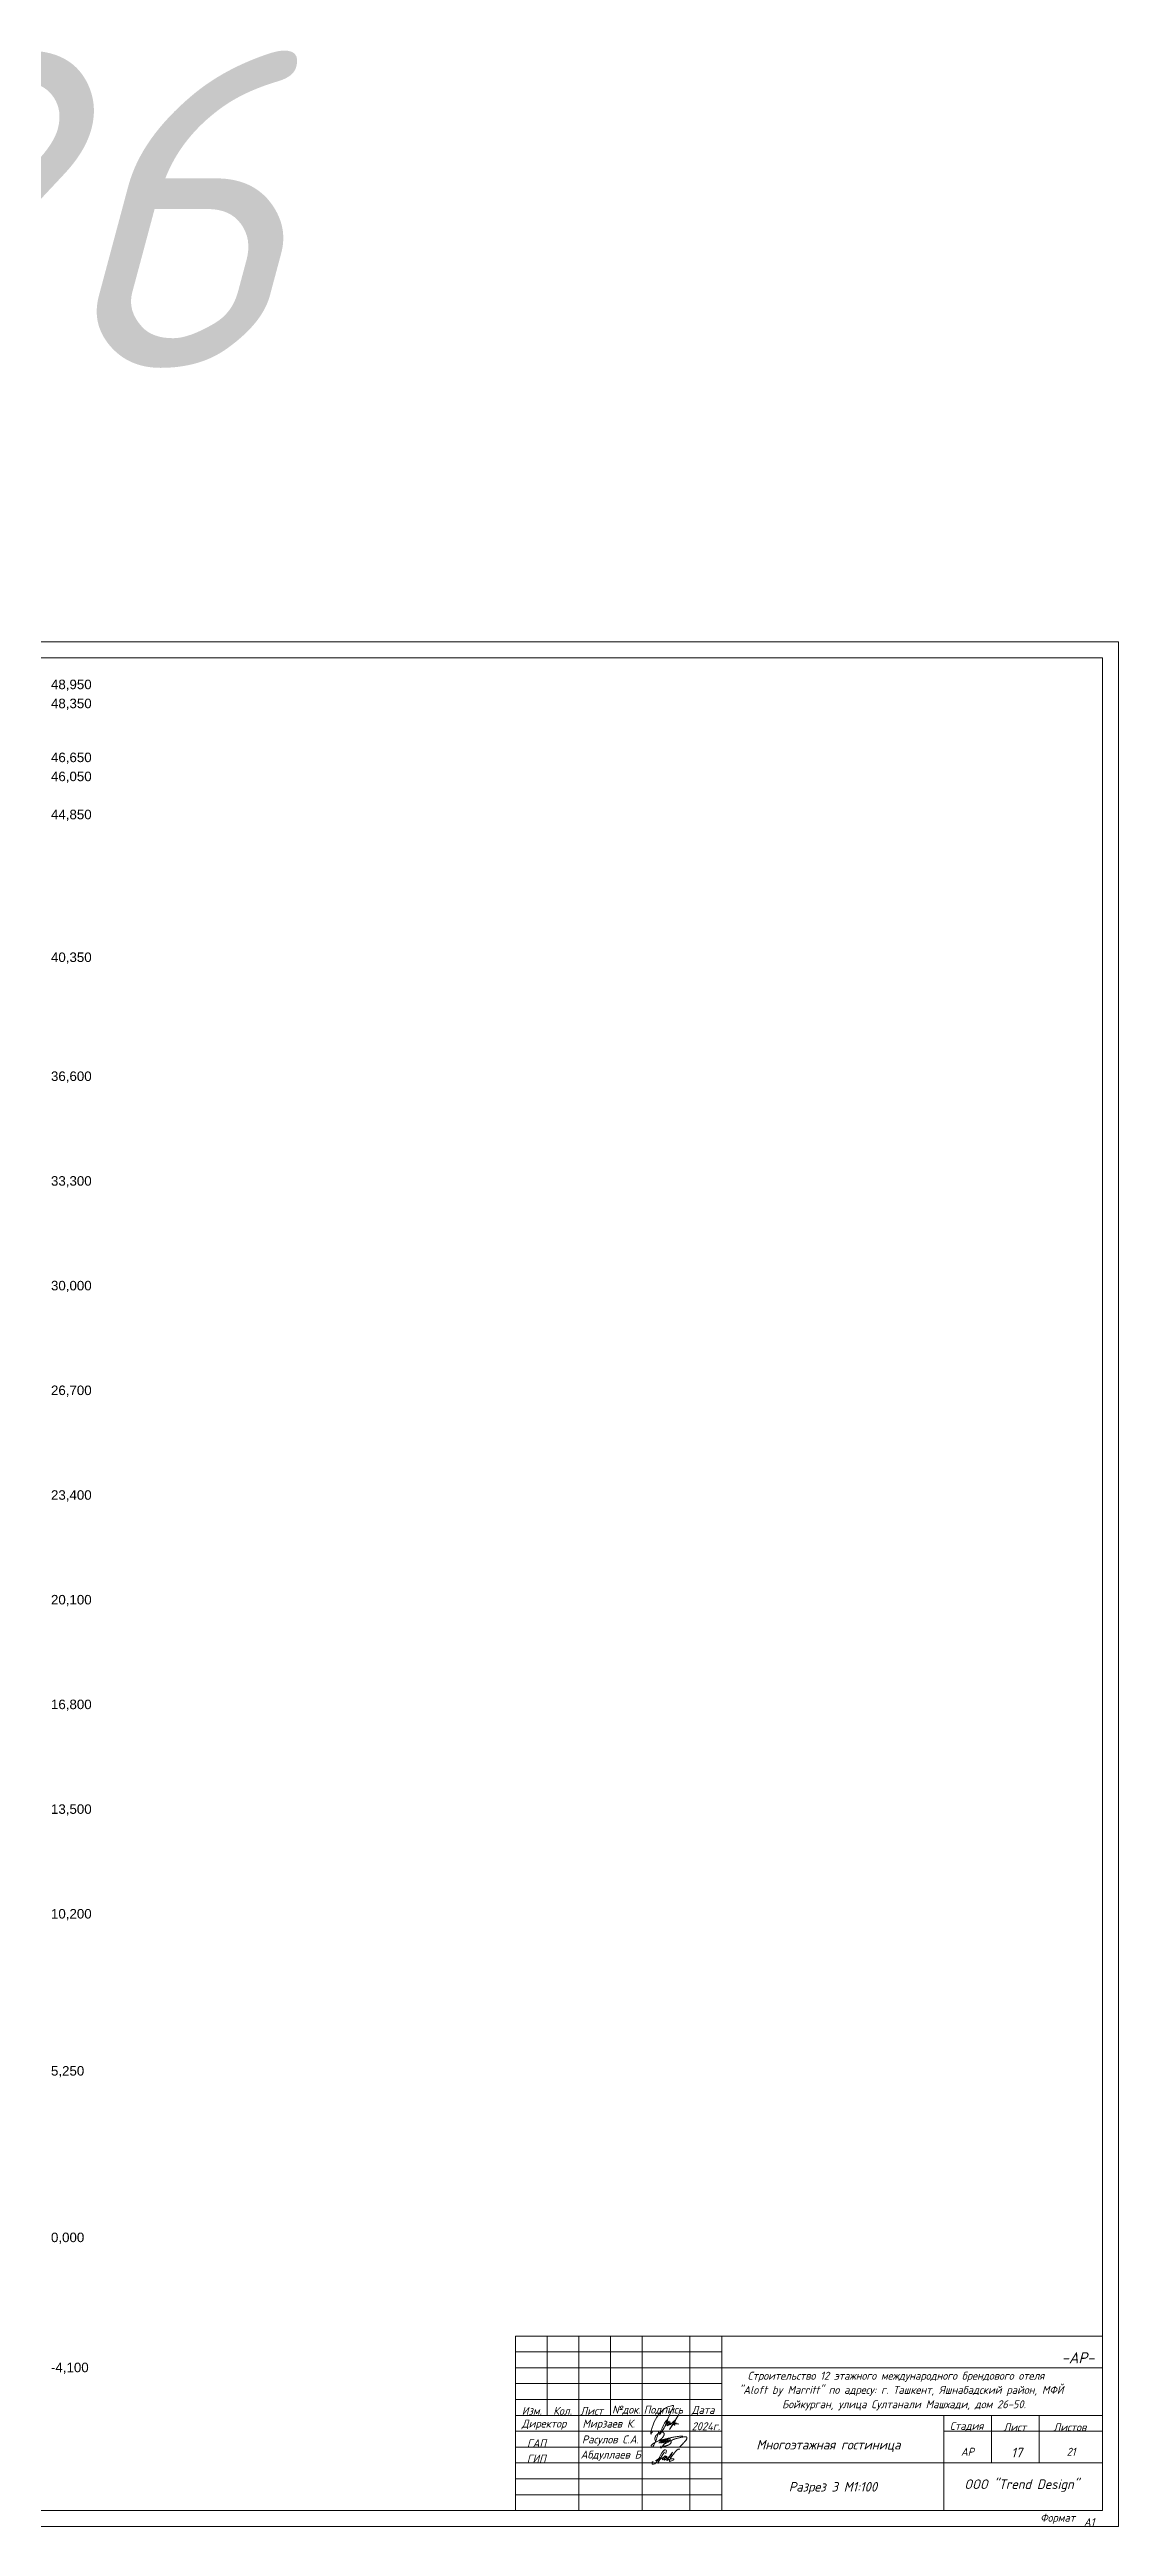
# Model space of a CAD drawing. Header units: millimetres. Extents: x 1499747 to 4230374, y -28481 to 441852.
# Drawn here: x 2564527 to 2598203, y -27675 to 50399 of the extents above; entities that cross this region are included whole.
import ezdxf
from ezdxf.xclip import XClip

# ---------------------------------------------------------------- set-up
doc = ezdxf.new("R2010")
doc.units = ezdxf.units.MM
doc.header["$MEASUREMENT"] = 0
doc.header["$XCLIPFRAME"] = 0
for name, color, linetype, lineweight in [('3 Разрез_22_0_Ном._пера__45_Ном._пера__161', 161, 'Continuous', 18), ('3 Разрез_22_0_Ном._пера__63_Ном._пера__21', 21, 'Continuous', 18), ('3 Разрез_22_0_Ном._пера__7_Ном._пера__7', 7, 'Continuous', 18), ('3 Разрез_22_Размер - Общий_Ном._пера__1_Ном._пера__7', 7, 'Continuous', 18)]:
    doc.layers.add(name, color=color, linetype=linetype, lineweight=lineweight)
doc.layers.add('Чертеж и Рисунок', color=7, linetype='Continuous')
doc.styles.add('СГЕНЕРИР_СТИЛЬ_1', font='')
doc.styles.add('СГЕНЕРИР_СТИЛЬ_2', font='arial.ttf')
doc.styles.add('Текст', font='isocpeui.ttf')
doc.styles.get('СГЕНЕРИР_СТИЛЬ_1').set_extended_font_data('GOST Common', italic=True)

# ---------------------------------------------------------------- blocks, each defined once
blk = doc.blocks.new('Чертеж_3_22', base_point=(1450000, 29700))
at = {"layer": '3 Разрез_22_0_Ном._пера__45_Ном._пера__161', "linetype": 'Continuous'}
for p, q in [((1477398, 2780), (1477397, 2777)), ((1477397, 2777), (1477397, 2774)), ((1477397, 2774), (1477397, 2771)), ((1477397, 2771), (1477397, 2768)), ((1477397, 2768), (1477397, 2765)), ((1477397, 2765), (1477397, 2763)), ((1477397, 2763), (1477397, 2760)), ((1477397, 2760), (1477397, 2757)), ((1477397, 2757), (1477397, 2754)), ((1477397, 2754), (1477398, 2751)), ((1477399, 2788), (1477398, 2784)), ((1477398, 2784), (1477398, 2780)), ((1477398, 2751), (1477399, 2747)), ((1477400, 2797), (1477399, 2793)), ((1477399, 2793), (1477399, 2788)), ((1477399, 2747), (1477399, 2743)), ((1477399, 2743), (1477400, 2739)), ((1477401, 2802), (1477400, 2797)), ((1477400, 2739), (1477401, 2734)), ((1477402, 2806), (1477401, 2802)), ((1477401, 2734), (1477402, 2730)), ((1477403, 2811), (1477402, 2806)), ((1477402, 2730), (1477404, 2725)), ((1477404, 2816), (1477403, 2811)), ((1477406, 2821), (1477404, 2816)), ((1477404, 2725), (1477405, 2721)), ((1477405, 2721), (1477406, 2716)), ((1477408, 2825), (1477406, 2821)), ((1477406, 2716), (1477408, 2712)), ((1477410, 2830), (1477408, 2825)), ((1477408, 2712), (1477410, 2708)), ((1477412, 2835), (1477410, 2830)), ((1477410, 2708), (1477412, 2703)), ((1477414, 2839), (1477412, 2835)), ((1477412, 2703), (1477414, 2699)), ((1477416, 2843), (1477414, 2839)), ((1477414, 2699), (1477416, 2694)), ((1477418, 2848), (1477416, 2843)), ((1477416, 2694), (1477419, 2690)), ((1477420, 2852), (1477418, 2848)), ((1477419, 2690), (1477422, 2686)), ((1477423, 2856), (1477420, 2852)), ((1477422, 2686), (1477424, 2681)), ((1477425, 2859), (1477423, 2856)), ((1477424, 2681), (1477427, 2677)), ((1477428, 2863), (1477425, 2859)), ((1477427, 2677), (1477431, 2673)), ((1477430, 2867), (1477428, 2863)), ((1477433, 2870), (1477430, 2867)), ((1477431, 2673), (1477434, 2669)), ((1477436, 2874), (1477433, 2870)), ((1477434, 2669), (1477434, 2668)), ((1477439, 2878), (1477436, 2874)), ((1477443, 2881), (1477439, 2878)), ((1477446, 2885), (1477443, 2881)), ((1477450, 2889), (1477446, 2885)), ((1477454, 2893), (1477450, 2889)), ((1477459, 2896), (1477454, 2893)), ((1477463, 2900), (1477459, 2896)), ((1477467, 2904), (1477463, 2900)), ((1477472, 2908), (1477467, 2904)), ((1477477, 2912), (1477472, 2908)), ((1477482, 2915), (1477477, 2912)), ((1477487, 2919), (1477482, 2915)), ((1477492, 2922), (1477487, 2919)), ((1477498, 2926), (1477492, 2922)), ((1477503, 2929), (1477498, 2926)), ((1477508, 2933), (1477503, 2929)), ((1477507, 2699), (1477509, 2700)), ((1477507, 2698), (1477507, 2699)), ((1477508, 2698), (1477507, 2698)), ((1477513, 2936), (1477508, 2933)), ((1477510, 2698), (1477508, 2698)), ((1477509, 2700), (1477512, 2702)), ((1477512, 2699), (1477510, 2698)), ((1477512, 2702), (1477515, 2704)), ((1477516, 2700), (1477512, 2699)), ((1477518, 2940), (1477513, 2936)), ((1477515, 2704), (1477520, 2707)), ((1477520, 2701), (1477516, 2700)), ((1477523, 2943), (1477518, 2940)), ((1477520, 2707), (1477526, 2710)), ((1477525, 2702), (1477520, 2701)), ((1477528, 2946), (1477523, 2943)), ((1477530, 2704), (1477525, 2702)), ((1477526, 2710), (1477532, 2714)), ((1477533, 2949), (1477528, 2946)), ((1477537, 2706), (1477530, 2704)), ((1477532, 2714), (1477538, 2718)), ((1477538, 2952), (1477533, 2949)), ((1477544, 2708), (1477537, 2706)), ((1477543, 2955), (1477538, 2952)), ((1477538, 2718), (1477544, 2722)), ((1477548, 2958), (1477543, 2955)), ((1477544, 2722), (1477551, 2726)), ((1477553, 2710), (1477544, 2708)), ((1477553, 2961), (1477548, 2958)), ((1477551, 2726), (1477557, 2730)), ((1477557, 2963), (1477553, 2961)), ((1477563, 2713), (1477553, 2710)), ((1477562, 2965), (1477557, 2963)), ((1477557, 2730), (1477563, 2734)), ((1477567, 2967), (1477562, 2965)), ((1477563, 2734), (1477569, 2738)), ((1477575, 2717), (1477563, 2713)), ((1477572, 2969), (1477567, 2967)), ((1477569, 2738), (1477575, 2743)), ((1477576, 2971), (1477572, 2969)), ((1477575, 2743), (1477581, 2747)), ((1477590, 2721), (1477575, 2717)), ((1477581, 2973), (1477576, 2971)), ((1477585, 2974), (1477581, 2973)), ((1477581, 2747), (1477586, 2752)), ((1477590, 2976), (1477585, 2974)), ((1477586, 2752), (1477591, 2756)), ((1477595, 2977), (1477590, 2976)), ((1477607, 2726), (1477590, 2721)), ((1477591, 2756), (1477596, 2761)), ((1477599, 2978), (1477595, 2977)), ((1477596, 2761), (1477601, 2765)), ((1477604, 2978), (1477599, 2978)), ((1477601, 2765), (1477606, 2770)), ((1477608, 2979), (1477604, 2978)), ((1477606, 2770), (1477611, 2774)), ((1477626, 2731), (1477607, 2726)), ((1477613, 2979), (1477608, 2979)), ((1477611, 2774), (1477615, 2779)), ((1477617, 2979), (1477613, 2979)), ((1477615, 2779), (1477620, 2783)), ((1477621, 2979), (1477617, 2979)), ((1477620, 2783), (1477624, 2788)), ((1477626, 2978), (1477621, 2979)), ((1477624, 2788), (1477628, 2792)), ((1477630, 2978), (1477626, 2978)), ((1477648, 2738), (1477626, 2731)), ((1477628, 2792), (1477632, 2797)), ((1477634, 2977), (1477630, 2978)), ((1477632, 2797), (1477636, 2802)), ((1477638, 2976), (1477634, 2977)), ((1477636, 2802), (1477640, 2807)), ((1477642, 2975), (1477638, 2976)), ((1477640, 2807), (1477644, 2812)), ((1477646, 2973), (1477642, 2975)), ((1477644, 2812), (1477648, 2817)), ((1477649, 2972), (1477646, 2973)), ((1477648, 2817), (1477652, 2822)), ((1477672, 2744), (1477648, 2738)), ((1477653, 2970), (1477649, 2972)), ((1477652, 2822), (1477655, 2827)), ((1477656, 2968), (1477653, 2970)), ((1477655, 2827), (1477659, 2832)), ((1477660, 2966), (1477656, 2968)), ((1477659, 2832), (1477662, 2838)), ((1477663, 2964), (1477660, 2966)), ((1477662, 2838), (1477665, 2843)), ((1477666, 2961), (1477663, 2964)), ((1477665, 2843), (1477668, 2849)), ((1477668, 2959), (1477666, 2961)), ((1477671, 2956), (1477668, 2959)), ((1477668, 2849), (1477671, 2854)), ((1477673, 2953), (1477671, 2956)), ((1477671, 2854), (1477673, 2860)), ((1477698, 2751), (1477672, 2744)), ((1477676, 2950), (1477673, 2953)), ((1477673, 2860), (1477676, 2865)), ((1477678, 2947), (1477676, 2950)), ((1477676, 2865), (1477678, 2871)), ((1477679, 2944), (1477678, 2947)), ((1477678, 2871), (1477680, 2876)), ((1477681, 2941), (1477679, 2944)), ((1477680, 2876), (1477681, 2881)), ((1477682, 2937), (1477681, 2941)), ((1477681, 2881), (1477683, 2886)), ((1477683, 2934), (1477682, 2937)), ((1477684, 2930), (1477683, 2934)), ((1477683, 2886), (1477684, 2891)), ((1477685, 2926), (1477684, 2930)), ((1477684, 2896), (1477685, 2901)), ((1477684, 2891), (1477684, 2896)), ((1477685, 2923), (1477685, 2926)), ((1477685, 2919), (1477685, 2923)), ((1477686, 2914), (1477685, 2919)), ((1477685, 2906), (1477686, 2910)), ((1477685, 2901), (1477685, 2906)), ((1477686, 2910), (1477686, 2914)), ((1477725, 2759), (1477698, 2751)), ((1477754, 2766), (1477725, 2759)), ((1477784, 2774), (1477754, 2766)), ((1477814, 2781), (1477784, 2774)), ((1477844, 2788), (1477814, 2781)), ((1477875, 2794), (1477844, 2788)), ((1477905, 2800), (1477875, 2794)), ((1477935, 2806), (1477905, 2800)), ((1477964, 2812), (1477935, 2806)), ((1477993, 2817), (1477964, 2812)), ((1478020, 2822), (1477993, 2817)), ((1478046, 2826), (1478020, 2822)), ((1478070, 2830), (1478046, 2826)), ((1478093, 2834), (1478070, 2830)), ((1478117, 2837), (1478093, 2834)), ((1478143, 2840), (1478117, 2837)), ((1478170, 2842), (1478143, 2840)), ((1478201, 2844), (1478170, 2842)), ((1478237, 2846), (1478201, 2844))]:
    blk.add_line(p, q, dxfattribs=at)
at = {"layer": '3 Разрез_22_0_Ном._пера__45_Ном._пера__161', "linetype": 'Continuous', "flags": 128}
for points in [[(1477321, 2982), (1477303, 2966), (1477278, 2916), (1477273, 2910), (1477268, 2912), (1477266, 2927), (1477268, 2968), (1477280, 3017), (1477310, 3115), (1477337, 3204), (1477375, 3294), (1477414, 3372), (1477462, 3450), (1477502, 3507), (1477541, 3558), (1477581, 3603), (1477621, 3644), (1477652, 3675), (1477690, 3703), (1477728, 3726), (1477763, 3747), (1477802, 3766), (1477837, 3780), (1477876, 3793), (1477914, 3802), (1477940, 3808), (1477956, 3809), (1477973, 3809), (1477979, 3805), (1477982, 3797), (1477977, 3777), (1477952, 3721), (1477909, 3634), (1477854, 3512), (1477798, 3369), (1477752, 3257), (1477707, 3147), (1477686, 3110), (1477657, 3061), (1477619, 3004), (1477594, 2966), (1477568, 2933), (1477541, 2899), (1477548, 2933), (1477577, 2993), (1477628, 3097), (1477672, 3197), (1477701, 3256), (1477720, 3285), (1477745, 3317), (1477772, 3348), (1477790, 3363), (1477797, 3365), (1477799, 3358), (1477759, 3234), (1477729, 3169), (1477725, 3166), (1477720, 3166), (1477718, 3170), (1477718, 3173), (1477756, 3227), (1477741, 3196), (1477768, 3231), (1477789, 3258), (1477804, 3277), (1477819, 3296), (1477830, 3307), (1477835, 3312), (1477840, 3314), (1477843, 3313), (1477841, 3304), (1477835, 3291), (1477823, 3265), (1477797, 3206), (1477785, 3177), (1477786, 3175), (1477803, 3196), (1477831, 3235)], [(1477878, 3298), (1477879, 3288), (1477859, 3255), (1477849, 3239), (1477837, 3219), (1477828, 3197), (1477830, 3195), (1477837, 3204), (1477848, 3219), (1477880, 3252), (1477854, 3208), (1477875, 3236), (1477895, 3248), (1477896, 3245), (1477875, 3220), (1477876, 3212), (1477883, 3210), (1477892, 3212), (1477910, 3230)], [(1477910, 3230), (1477975, 3294), (1478040, 3360), (1478149, 3528), (1477979, 3253), (1477939, 3188), (1477851, 3058), (1478043, 3336), (1477986, 3203), (1477986, 3212), (1478035, 3272)], [(1478076, 3252), (1478068, 3259), (1478049, 3254), (1478036, 3244), (1478018, 3226), (1478005, 3214), (1478000, 3202), (1478005, 3195), (1478016, 3195), (1478022, 3199), (1478018, 3226), (1478039, 3231), (1478057, 3235), (1478075, 3239), (1478101, 3239), (1478126, 3235), (1478145, 3227)], [(1477339, 2051), (1477319, 2037), (1477305, 2022), (1477298, 1995), (1477307, 1976), (1477325, 1966), (1477351, 1961), (1477392, 1976), (1477431, 2019), (1477466, 2070), (1477518, 2147), (1477574, 2245), (1477617, 2321), (1477651, 2368), (1477686, 2405), (1477703, 2415), (1477730, 2419), (1477751, 2408), (1477758, 2387), (1477755, 2354), (1477748, 2333), (1477737, 2312), (1477730, 2304), (1477725, 2297)], [(1477420, 2068), (1477473, 2115), (1477534, 2143), (1477587, 2177), (1477560, 2168), (1477534, 2143), (1477515, 2115), (1477503, 2097), (1477503, 2086), (1477519, 2086), (1477574, 2120), (1477614, 2144), (1477656, 2176), (1477693, 2194), (1477731, 2213), (1477724, 2226), (1477682, 2189), (1477647, 2151), (1477633, 2127), (1477633, 2111), (1477633, 2105), (1477670, 2116), (1477693, 2132), (1477718, 2158), (1477749, 2177), (1477769, 2201), (1477770, 2211), (1477749, 2200), (1477724, 2176), (1477705, 2145), (1477697, 2119), (1477693, 2108), (1477693, 2099), (1477694, 2093), (1477702, 2093), (1477725, 2106), (1477809, 2175), (1477851, 2210), (1477886, 2253), (1477924, 2300), (1477954, 2337), (1477920, 2265), (1477856, 2181), (1477810, 2138), (1477780, 2104), (1477770, 2087), (1477770, 2080), (1477779, 2078), (1477807, 2092), (1477837, 2108), (1477871, 2117), (1477908, 2128), (1477945, 2133), (1477970, 2133), (1477986, 2129), (1477992, 2120), (1477988, 2104), (1477968, 2093), (1477951, 2083), (1477918, 2065), (1477877, 2054), (1477865, 2050), (1477857, 2050), (1477853, 2061), (1477855, 2081), (1477889, 2151), (1477934, 2212), (1477974, 2264), (1478014, 2317), (1478050, 2365), (1478076, 2394), (1478094, 2414), (1478116, 2431), (1478131, 2437), (1478140, 2441), (1478157, 2441), (1478175, 2441), (1478186, 2441)], [(1478182, 2508), (1478220, 2548), (1478252, 2582), (1478277, 2609), (1478298, 2631), (1478315, 2649), (1478328, 2664), (1478339, 2676), (1478348, 2686), (1478357, 2696), (1478364, 2706), (1478371, 2714), (1478378, 2723), (1478383, 2731), (1478388, 2738), (1478392, 2746), (1478396, 2753), (1478399, 2760), (1478402, 2766), (1478404, 2773), (1478405, 2779), (1478406, 2785), (1478406, 2791), (1478406, 2796), (1478405, 2801), (1478403, 2805), (1478401, 2809), (1478398, 2813), (1478395, 2816), (1478392, 2819), (1478387, 2821), (1478383, 2823), (1478378, 2825), (1478373, 2826), (1478367, 2827), (1478360, 2828), (1478353, 2828), (1478344, 2827), (1478334, 2826), (1478322, 2825), (1478308, 2823), (1478292, 2821), (1478275, 2818), (1478255, 2815), (1478235, 2811), (1478214, 2807), (1478192, 2802), (1478171, 2798), (1478149, 2793), (1478128, 2787), (1478107, 2782), (1478086, 2776), (1478066, 2769), (1478047, 2763), (1478027, 2757), (1478008, 2750), (1477990, 2743), (1477972, 2736), (1477954, 2729), (1477936, 2721), (1477918, 2713), (1477900, 2705), (1477882, 2697), (1477864, 2688), (1477846, 2679), (1477828, 2670), (1477809, 2660), (1477791, 2651), (1477773, 2641), (1477756, 2632), (1477740, 2623), (1477726, 2615), (1477713, 2608), (1477702, 2601), (1477693, 2596), (1477685, 2591), (1477678, 2587), (1477673, 2584), (1477669, 2581), (1477665, 2578), (1477662, 2575), (1477660, 2572), (1477658, 2569), (1477656, 2567), (1477654, 2564), (1477653, 2562), (1477652, 2560), (1477651, 2558), (1477650, 2557), (1477650, 2555), (1477649, 2555), (1477649, 2553), (1477649, 2552), (1477650, 2551), (1477650, 2550), (1477651, 2549), (1477652, 2547), (1477653, 2546), (1477654, 2544), (1477655, 2543), (1477657, 2541), (1477658, 2540), (1477660, 2539), (1477662, 2538), (1477665, 2537), (1477668, 2536), (1477671, 2535), (1477674, 2534), (1477679, 2534), (1477683, 2533), (1477689, 2533), (1477695, 2533), (1477701, 2533), (1477708, 2533), (1477715, 2534), (1477723, 2535), (1477731, 2536), (1477739, 2538), (1477747, 2540), (1477756, 2542), (1477764, 2544), (1477773, 2547), (1477781, 2550), (1477790, 2553), (1477798, 2557), (1477806, 2560), (1477813, 2564), (1477821, 2567), (1477828, 2571), (1477834, 2575), (1477841, 2578), (1477847, 2582), (1477852, 2586), (1477858, 2590), (1477863, 2593), (1477868, 2597), (1477872, 2601), (1477876, 2605), (1477880, 2608), (1477884, 2612), (1477887, 2616), (1477890, 2620), (1477893, 2624), (1477896, 2627), (1477898, 2631), (1477901, 2635), (1477903, 2639), (1477905, 2643), (1477906, 2646), (1477907, 2650), (1477908, 2654), (1477909, 2657), (1477910, 2661), (1477910, 2664), (1477910, 2668), (1477910, 2671), (1477911, 2674), (1477911, 2677), (1477911, 2680), (1477910, 2683), (1477910, 2685), (1477910, 2687), (1477910, 2689), (1477909, 2691), (1477908, 2693), (1477907, 2694), (1477905, 2695), (1477903, 2696), (1477901, 2697), (1477899, 2698), (1477896, 2699), (1477893, 2699), (1477889, 2699), (1477885, 2699), (1477881, 2699), (1477877, 2699), (1477873, 2699), (1477868, 2698), (1477862, 2698), (1477856, 2697), (1477850, 2696), (1477843, 2695), (1477836, 2693), (1477828, 2691), (1477820, 2690), (1477813, 2688), (1477805, 2686), (1477798, 2684), (1477791, 2682), (1477786, 2680), (1477781, 2678), (1477778, 2677), (1477775, 2675), (1477773, 2674), (1477772, 2673), (1477774, 2673), (1477775, 2673), (1477778, 2674), (1477781, 2675), (1477785, 2677), (1477790, 2679), (1477795, 2681), (1477800, 2684), (1477806, 2687), (1477813, 2690), (1477819, 2694), (1477826, 2698), (1477832, 2702), (1477839, 2706), (1477845, 2710), (1477851, 2714), (1477856, 2718), (1477861, 2722), (1477865, 2725), (1477868, 2728), (1477870, 2731), (1477872, 2734), (1477874, 2737), (1477875, 2739), (1477876, 2742), (1477876, 2744), (1477877, 2746), (1477878, 2748), (1477878, 2751), (1477878, 2753), (1477879, 2755), (1477879, 2757), (1477879, 2759), (1477879, 2761), (1477879, 2762), (1477878, 2764), (1477878, 2765), (1477877, 2767), (1477876, 2768), (1477875, 2769), (1477874, 2770), (1477873, 2770), (1477871, 2771), (1477869, 2771), (1477867, 2772), (1477864, 2771), (1477860, 2771), (1477856, 2770), (1477851, 2769), (1477845, 2768), (1477838, 2766), (1477830, 2764), (1477821, 2761), (1477812, 2758), (1477803, 2755), (1477794, 2752), (1477785, 2748), (1477776, 2745), (1477768, 2742), (1477760, 2738), (1477753, 2735), (1477746, 2731), (1477740, 2728), (1477734, 2724), (1477728, 2721), (1477722, 2717), (1477716, 2713), (1477711, 2709), (1477705, 2705), (1477700, 2701), (1477695, 2697), (1477690, 2693), (1477686, 2688), (1477681, 2684), (1477677, 2680), (1477673, 2675), (1477669, 2671), (1477666, 2667), (1477663, 2663), (1477660, 2660), (1477657, 2656), (1477655, 2653), (1477653, 2651), (1477651, 2649), (1477650, 2647), (1477649, 2645), (1477648, 2644), (1477648, 2643), (1477647, 2642), (1477647, 2641), (1477647, 2639), (1477648, 2637), (1477649, 2636), (1477650, 2636), (1477651, 2635), (1477653, 2635), (1477655, 2635), (1477657, 2636), (1477659, 2636), (1477662, 2637), (1477665, 2639), (1477668, 2641), (1477672, 2643), (1477676, 2646), (1477681, 2649), (1477685, 2653), (1477691, 2657), (1477696, 2661), (1477701, 2666), (1477706, 2670), (1477710, 2674), (1477714, 2678), (1477718, 2682), (1477721, 2685), (1477723, 2688), (1477725, 2690), (1477727, 2693), (1477728, 2695), (1477729, 2698), (1477730, 2700), (1477731, 2703), (1477731, 2706), (1477731, 2708), (1477731, 2711), (1477731, 2714), (1477731, 2716), (1477730, 2719), (1477729, 2721), (1477728, 2722), (1477726, 2724), (1477725, 2725), (1477722, 2726), (1477720, 2726), (1477717, 2726), (1477714, 2726), (1477710, 2726), (1477706, 2725), (1477701, 2724), (1477696, 2722), (1477691, 2721), (1477685, 2719), (1477679, 2716), (1477673, 2714), (1477668, 2711), (1477662, 2708), (1477656, 2705), (1477650, 2702), (1477644, 2698), (1477638, 2695), (1477632, 2691), (1477627, 2687), (1477621, 2682), (1477615, 2677), (1477609, 2673), (1477604, 2668), (1477598, 2663), (1477593, 2658), (1477589, 2654), (1477584, 2650), (1477581, 2646), (1477578, 2643), (1477576, 2640), (1477575, 2638), (1477574, 2636), (1477573, 2634), (1477574, 2633), (1477575, 2632), (1477576, 2631), (1477578, 2631), (1477580, 2630), (1477582, 2630), (1477586, 2631), (1477589, 2631), (1477593, 2632), (1477597, 2634), (1477602, 2636), (1477607, 2638), (1477612, 2641), (1477618, 2645), (1477624, 2649), (1477629, 2653), (1477635, 2658), (1477641, 2662), (1477646, 2668), (1477651, 2673), (1477656, 2678), (1477661, 2683), (1477665, 2688), (1477669, 2693), (1477673, 2698), (1477676, 2703), (1477678, 2707), (1477680, 2710), (1477681, 2713), (1477682, 2716), (1477681, 2718), (1477681, 2720), (1477679, 2721), (1477676, 2721), (1477673, 2721), (1477669, 2720), (1477664, 2718), (1477658, 2716), (1477652, 2714), (1477645, 2711), (1477638, 2708), (1477631, 2704), (1477623, 2700), (1477616, 2697), (1477608, 2693), (1477601, 2689), (1477594, 2685), (1477587, 2681), (1477580, 2677), (1477574, 2674), (1477569, 2671), (1477564, 2668), (1477560, 2666), (1477556, 2663), (1477553, 2661), (1477550, 2659), (1477547, 2657), (1477544, 2655), (1477542, 2654), (1477539, 2652), (1477537, 2650), (1477535, 2647), (1477532, 2644), (1477530, 2640), (1477529, 2636), (1477527, 2630), (1477526, 2624)], [(1477590, 2535), (1477587, 2528), (1477584, 2521), (1477582, 2516), (1477581, 2511), (1477580, 2507), (1477579, 2504), (1477578, 2501), (1477578, 2498), (1477578, 2496), (1477578, 2494), (1477577, 2491), (1477577, 2489), (1477577, 2488), (1477577, 2486), (1477577, 2484), (1477577, 2483), (1477578, 2482), (1477578, 2480), (1477578, 2479), (1477579, 2478), (1477580, 2477), (1477581, 2477), (1477582, 2476), (1477583, 2475), (1477584, 2475), (1477585, 2474), (1477587, 2474), (1477588, 2474), (1477590, 2474), (1477592, 2475), (1477594, 2476), (1477596, 2477), (1477598, 2478), (1477601, 2480), (1477603, 2483), (1477606, 2486), (1477610, 2489), (1477613, 2493), (1477617, 2498), (1477622, 2504), (1477627, 2510), (1477633, 2518), (1477639, 2526), (1477647, 2536), (1477655, 2547), (1477665, 2560), (1477676, 2573), (1477688, 2589), (1477702, 2606), (1477717, 2625), (1477734, 2646), (1477752, 2670), (1477773, 2695), (1477795, 2723), (1477819, 2754), (1477845, 2787)], [(1477698, 2341), (1477672, 2295), (1477630, 2236), (1477595, 2179), (1477569, 2139), (1477550, 2111), (1477520, 2061), (1477500, 2027), (1477500, 1998), (1477500, 1983)]]:
    blk.add_lwpolyline(points, dxfattribs=at)
at = {"layer": '3 Разрез_22_0_Ном._пера__45_Ном._пера__161', "linetype": 'Continuous'}
for centre, radius, start, end in [((1477313, 2542), 41.2, 159.57556, 301.37102), ((1477712, 2099), 633, 108.85844, 133.71125), ((1476022, 3257), 1511, 330.26558, 349.63608)]:
    blk.add_arc(centre, radius, start, end, dxfattribs=at)
at = {"layer": '3 Разрез_22_0_Ном._пера__63_Ном._пера__21', "linetype": 'Continuous'}
blk.add_line((1478278, 2846), (1478237, 2846), dxfattribs=at)
at = {"layer": '3 Разрез_22_0_Ном._пера__7_Ном._пера__7', "linetype": 'Continuous'}
for p, q in [((1479500, 5501), (1473000, 5501)), ((1474000, 6001), (1474000, 3501)), ((1475000, 6001), (1475000, 500)), ((1476000, 6001), (1476000, 3501)), ((1477000, 6001), (1477000, 500)), ((1478500, 6001), (1478500, 500)), ((1479500, 6001), (1479500, 500)), ((1473000, 5001), (1491500, 5001)), ((1479500, 4501), (1473000, 4501)), ((1479500, 4001), (1473000, 4001)), ((1491500, 3501), (1473000, 3501)), ((1486500, 3501), (1486500, 500)), ((1488000, 3501), (1488000, 2001)), ((1489500, 3501), (1489500, 2001)), ((1479500, 3001), (1473000, 3001)), ((1479500, 2501), (1473000, 2501)), ((1491500, 3001), (1486500, 3001)), ((1491500, 2001), (1473000, 2001)), ((1479500, 1501), (1473000, 1501)), ((1479500, 1001), (1473000, 1001))]:
    blk.add_line(p, q, dxfattribs=at)
at = {"layer": '3 Разрез_22_0_Ном._пера__7_Ном._пера__7', "linetype": 'Continuous', "flags": 128}
for points in [[(1492000, 59400), (1408000, 59400)], [(1492000, 0), (1492000, 59400)], [(1408000, 0), (1492000, 0)]]:
    blk.add_lwpolyline(points, dxfattribs=at)
for points in [[(1410000, 58900), (1410000, 500), (1491500, 500), (1491500, 58900)], [(1473000, 500), (1473000, 6001), (1491500, 6001), (1491500, 500)]]:
    blk.add_lwpolyline(points, close=True, dxfattribs=at)
at = {"layer": '3 Разрез_22_0_Ном._пера__7_Ном._пера__7', "linetype": 'Continuous', "attachment_point": 7, "style": 'СГЕНЕРИР_СТИЛЬ_1'}
for s, insert, char_height in [('\\A1;{\\pql;\\fGOST Common|b0|i1|c204|p0;\\W1.000000;-АР-}', (1490210, 5142), 350), ('\\A1;{\\pql;\\fGOST Common|b0|i1|c204|p0;\\W1.000000;Строительство 12 этажного международного брендового отеля}', (1480317, 4558), 250), ('\\A1;{\\pql;\\fGOST Common|b0|i1|c204|p0;\\W1.000000;"Aloft by Marritt" по адресу: г. Ташкент, Яшнабадский район, МФЙ}', (1480043, 4104), 250), ('\\A1;{\\pql;\\fGOST Common|b0|i1|c204|p0;\\W1.000000;Бойкурган, улица Султанали Машхади, дом 26-50.}', (1481403, 3658), 250), ('\\A1;{\\pql;\\fGOST Common|b0|i1|c204|p0;\\W1.000000; }', (1490497, 4487), 250), ('\\A1;{\\pql;\\fGOST Common|b0|i1|c204|p0;\\W1.000000;Директор}', (1473202, 3049), 250), ('\\A1;{\\pql;\\fGOST Common|b0|i1|c204|p0;\\W1.000000;Изм.}', (1473202, 3518), 250), ('\\A1;{\\pql;\\fGOST Common|b0|i1|c204|p0;\\W1.000000;Кол.}', (1474192, 3518), 250), ('\\A1;{\\pql;\\fGOST Common|b0|i1|c204|p0;\\W1.000000;Лист}', (1475046, 3518), 250), ('\\A1;{\\pql;\\fGOST Common|b0|i1|c204|p0;\\W1.000000;Мирзаев К.}', (1475114, 3048), 250), ('\\A1;{\\pql;\\fGOST Common|b0|i1|c204|p0;\\W1.000000;№док.}', (1476047, 3518), 250), ('\\A1;{\\pql;\\fGOST Common|b0|i1|c204|p0;\\W1.000000;Подпись}', (1477043, 3518), 250), ('\\A1;{\\pql;\\fGOST Common|b0|i1|c204|p0;\\W1.000000;Дата}', (1478555, 3495), 250), ('\\A1;{\\pql;\\fGOST Common|b0|i1|c204|p0;\\W1.000000;2024г.}', (1478555, 3033), 250), ('\\A1;{\\pql;\\fGOST Common|b0|i1|c204|p0;\\W1.000000;Стадия}', (1486689, 3005), 250), ('\\A1;{\\pql;\\fGOST Common|b0|i1|c204|p0;\\W1.000000;Лист}', (1488376, 3005), 250), ('\\A1;{\\pql;\\fGOST Common|b0|i1|c204|p0;\\W1.000000; }', (1489411, 3304), 250), ('\\A1;{\\pql;\\fGOST Common|b0|i1|c204|p0;\\W1.000000;Листов}', (1489951, 3005), 250), ('\\A1;{\\pql;\\fGOST Common|b0|i1|c204|p0;\\W1.000000;ГАП}', (1473366, 2497), 250), ('\\A1;{\\pql;\\fGOST Common|b0|i1|c204|p0;\\W1.000000;Абдуллаев Б.}', (1475056, 2072), 250), ('\\A1;{\\pql;\\fGOST Common|b0|i1|c204|p0;\\W1.000000;Расулов С.А.}', (1475099, 2550), 250), ('\\A1;{\\pql;\\fGOST Common|b0|i1|c204|p0;\\W1.000000;Многоэтажная гостиница}', (1480591, 2345), 300), ('\\A1;{\\pql;\\fGOST Common|b0|i1|c204|p0;\\W1.000000;АР}', (1487038, 2230), 250), ('\\A1;{\\pql;\\fGOST Common|b0|i1|c204|p0;\\W1.000000;17}', (1488624, 2179), 300), ('\\A1;{\\pql;\\fGOST Common|b0|i1|c204|p0;\\W1.000000;21}', (1490366, 2230), 250), ('\\A1;{\\pql;\\fGOST Common|b0|i1|c204|p0;\\W1.000000;ГИП}', (1473363, 2015), 250), ('\\A1;{\\pql;\\fGOST Common|b0|i1|c204|p0;\\W1.000000;Разрез 3 M1:100}', (1481614, 1019), 300), ('\\A1;{\\pql;\\fGOST Common|b0|i1|c204|p0;\\W1.000000;OOO "Trend Design"}', (1487143, 1092), 300), ('\\A1;{\\pql;\\fGOST Common|b0|i1|c204|p0;\\W1.000000;Формат}', (1489535, 83), 250), ('\\A1;{\\pql;\\fGOST Common|b0|i1|c204|p0;\\W1.000000; }', (1490757, 12), 250), ('\\A1;{\\pql;\\fGOST Common|b0|i1|c204|p0;\\W1.000000;А1}', (1490912, 12), 250)]:
    blk.add_mtext(s, dxfattribs=dict(at, insert=insert, char_height=char_height))
at = {"layer": '3 Разрез_22_Размер - Общий_Ном._пера__1_Ном._пера__7', "linetype": 'Continuous', "char_height": 300, "attachment_point": 7, "style": 'СГЕНЕРИР_СТИЛЬ_2'}
for s, insert in [('\\A1;{\\pql;\\fArial|b0|i0|c204|p0;\\W1.000000;48,950}', (1458369, 57856)), ('\\A1;{\\pql;\\fArial|b0|i0|c204|p0;\\W1.000000;48,350}', (1458369, 57256)), ('\\A1;{\\pql;\\fArial|b0|i0|c204|p0;\\W1.000000;46,650}', (1458369, 55556)), ('\\A1;{\\pql;\\fArial|b0|i0|c204|p0;\\W1.000000;46,050}', (1458369, 54956)), ('\\A1;{\\pql;\\fArial|b0|i0|c204|p0;\\W1.000000;44,850}', (1458369, 53756)), ('\\A1;{\\pql;\\fArial|b0|i0|c204|p0;\\W1.000000;40,350}', (1458369, 49256)), ('\\A1;{\\pql;\\fArial|b0|i0|c204|p0;\\W1.000000;36,600}', (1458369, 45506)), ('\\A1;{\\pql;\\fArial|b0|i0|c204|p0;\\W1.000000;33,300}', (1458369, 42206)), ('\\A1;{\\pql;\\fArial|b0|i0|c204|p0;\\W1.000000;30,000}', (1458369, 38906)), ('\\A1;{\\pql;\\fArial|b0|i0|c204|p0;\\W1.000000;26,700}', (1458369, 35606)), ('\\A1;{\\pql;\\fArial|b0|i0|c204|p0;\\W1.000000;23,400}', (1458369, 32306)), ('\\A1;{\\pql;\\fArial|b0|i0|c204|p0;\\W1.000000;20,100}', (1458369, 29006)), ('\\A1;{\\pql;\\fArial|b0|i0|c204|p0;\\W1.000000;16,800}', (1458369, 25706)), ('\\A1;{\\pql;\\fArial|b0|i0|c204|p0;\\W1.000000;13,500}', (1458369, 22406)), ('\\A1;{\\pql;\\fArial|b0|i0|c204|p0;\\W1.000000;10,200}', (1458369, 19106)), ('\\A1;{\\pql;\\fArial|b0|i0|c204|p0;\\W1.000000;5,250}', (1458369, 14156)), ('\\A1;{\\pql;\\fArial|b0|i0|c204|p0;\\W1.000000;0,000}', (1458369, 8906)), ('\\A1;{\\pql;\\fArial|b0|i0|c204|p0;\\W1.000000;-4,100}', (1458369, 4806))]:
    blk.add_mtext(s, dxfattribs=dict(at, insert=insert))

msp = doc.modelspace()

# ---------------------------------------------------------------- block references
at = {"layer": 'Чертеж и Рисунок', "linetype": 'Continuous'}
ref = msp.add_blockref('Чертеж_3_22', (2556202.85824, 2025.38887), dxfattribs=at)
XClip(ref).set_block_clipping_path([(1408000, 0), (1492000, 59400.0000000006)])

# ---------------------------------------------------------------- texts
at = {"color": 18, "lineweight": 50, "true_color": 0x000000, "insert": (2511930.02034, 50365.46854), "char_height": 10000, "width": 12874.2351114, "attachment_point": 1, "style": 'Текст'}
msp.add_mtext('21.04.2026', dxfattribs=at)

doc.saveas('drawing.dxf')
